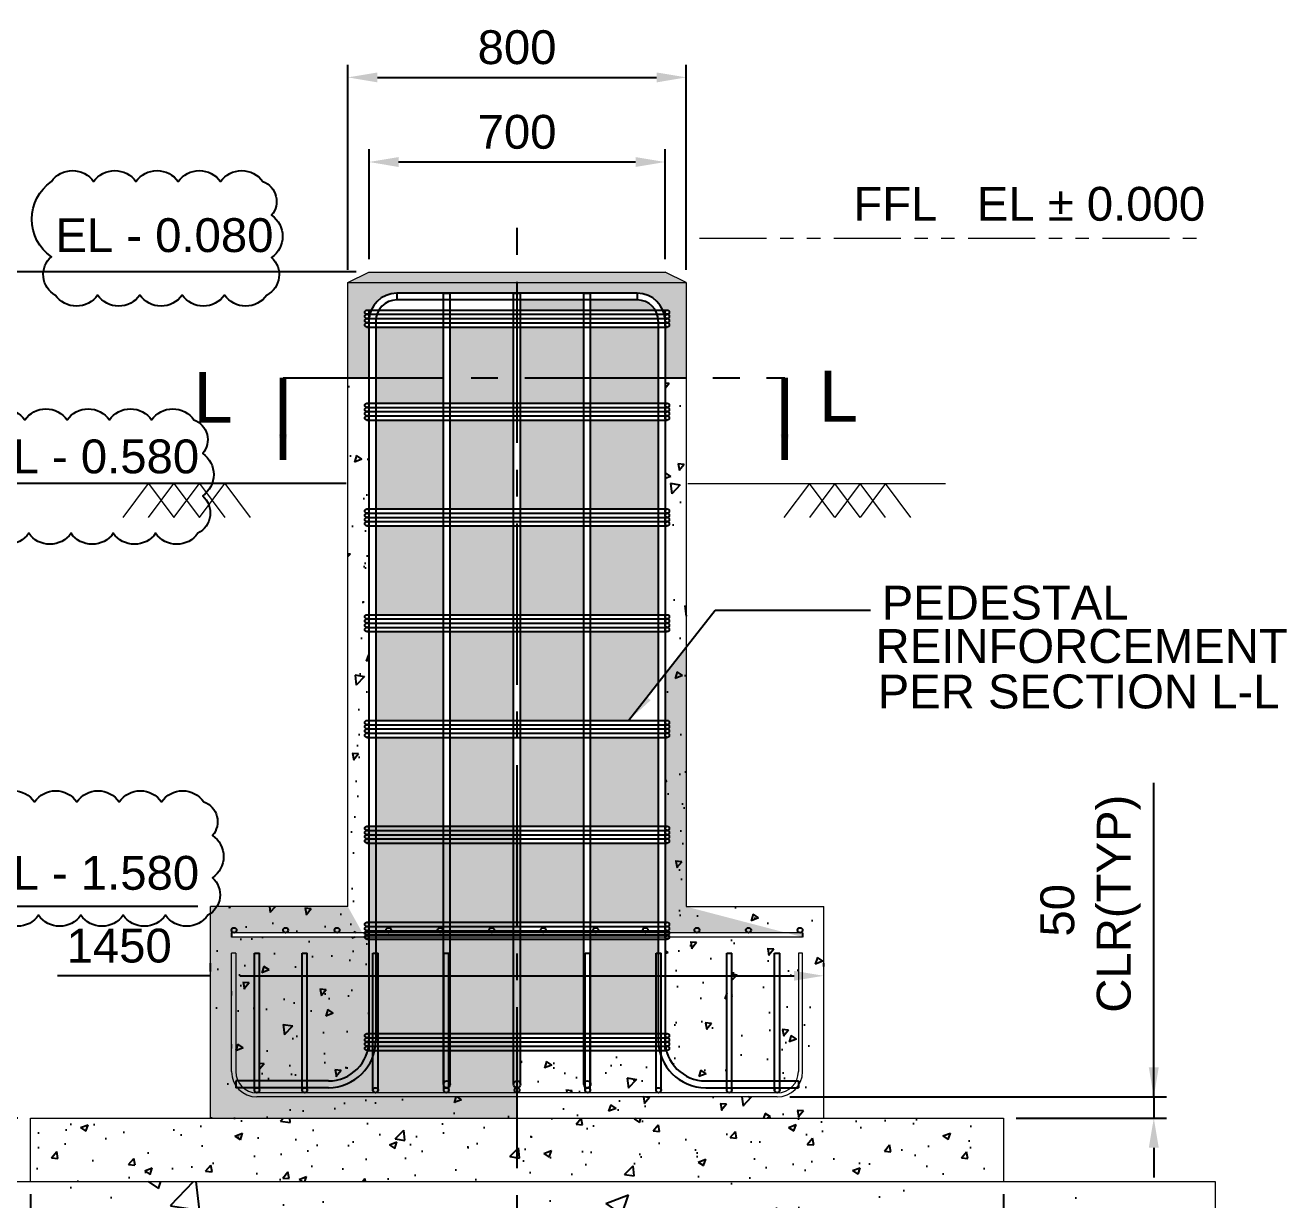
# Model space of a CAD drawing. Header units: millimetres. Extents: x -1055 to 11244, y -20673 to 2560.
# Drawn here: x 5838.6 to 5987.7, y 1357.5 to 1496.3 of the extents above; entities that cross this region are included whole.
import ezdxf
from ezdxf.enums import TextEntityAlignment as Align

# ---------------------------------------------------------------- set-up
doc = ezdxf.new("R2010")
doc.units = ezdxf.units.MM
doc.linetypes.add('CENTER2', pattern=[28.575, 19.05, -3.175, 3.175, -3.175])
doc.linetypes.add('PHANTOM2', pattern=[31.75, 15.875, -3.175, 3.175, -3.175, 3.175, -3.175])
doc.styles.get("Standard").update_dxf_attribs({"font": 'arial.ttf'})
doc.dimstyles.new('ISO-25', dxfattribs={"dimtxt": 4, "dimasz": 3.5, "dimexe": 1.5, "dimexo": 1.5, "dimgap": 1.5, "dimtad": 1, "dimtxsty": 'Standard', "dimcen": 0, "dimadec": 0, "dimazin": 0, "dimtfac": 1, "dimtmove": 0, "dimatfit": 3, "dimfxl": 1, "dimarcsym": 0})
pattern_1 = [(230, (16394.6716, -9688.688), (-9.1092334, 0.7969543), [0.9525, -10.4775]), (175, (16394.672, -9688.688), (1.762171, -9.552842), [0.762, -8.382029]), (280.451445, (16393.9125, -9688.622), (-7.3470624, -8.7558876), [0.8095004, -8.904512]), (226.1842, (16394.672, -9691.228), (-13.553952, 2.102116), [1.42875, -15.716253]), (276.63556, (16393.542, -9691.053), (-11.870207, -12.371306), [1.214251, -13.35678]), (171.18415, (16394.672, -9691.228), (-11.870207, -12.371306), [1.142998, -12.572987]), (201, (16393.4016, -9690.593), (-7.5807196, 5.11326), [0.9525, -10.4775]), (146, (16393.402, -9690.593), (-3.0901014, -9.2093983), [0.762, -8.382]), (251.451445, (16392.77, -9690.167), (-10.670821, -4.0961384), [0.8095004, -8.904497]), (217.5, (16394.6716, -9688.6882), (-0.15443016, -4.22775194), [0, -8.2804, 0, -8.509, 0, -8.41375]), (187.5, (16394.6716, -9688.688), (-3.3409831, -5.0090287), [0, -4.8514, 0, -8.0899, 0, -3.20675]), (147.5, (16397.5037, -9688.6882), (-6.77952976, 0.2864372), [0, -3.175, 0, -9.906, 0, -13.1445]), (137.5, (16398.7737, -9688.688), (-7.406459, -1.2713246), [0, -4.1275, 0, -6.5786, 0, -9.3345])]

# ---------------------------------------------------------------- blocks, each defined once
blk = doc.blocks.new('*D27848')
at = {"color": 0, "lineweight": -2}
for p, q in [((5860.51, 1384.46), (5860.51, 1385.45)), ((5933.01, 1385.03), (5933.01, 1385.45)), ((5860.51, 1383.95), (5842.45, 1383.95)), ((5864.01, 1383.95), (5929.51, 1383.95))]:
    blk.add_line(p, q, dxfattribs=at)
at = {"color": 0}
for points in [[(5864.01, 1384.53), (5864.01, 1383.37), (5860.51, 1383.95)], [(5929.51, 1383.37), (5929.51, 1384.53), (5933.01, 1383.95)]]:
    blk.add_solid(points, dxfattribs=at)
at = {"layer": 'Defpoints', "color": 0}
for p in [(5933.01, 1383.95), (5860.51, 1382.96), (5933.01, 1383.53)]:
    blk.add_point(p, dxfattribs=at)
at = {"color": 0, "insert": (5849.73, 1387.49), "char_height": 4, "attachment_point": 5}
blk.add_mtext('1450', dxfattribs=at)
blk = doc.blocks.new('*D27849')
at = {"color": 0, "lineweight": -2}
for p, q in [((5972.02, 1369.63), (5972.02, 1406.74)), ((5972.02, 1373.13), (5972.02, 1376.63)), ((5929.01, 1369.63), (5973.52, 1369.63)), ((5972.02, 1369.63), (5972.02, 1367.13)), ((5955.76, 1367.13), (5973.52, 1367.13)), ((5972.02, 1363.63), (5972.02, 1360.13))]:
    blk.add_line(p, q, dxfattribs=at)
at = {"color": 0}
for points in [[(5971.43, 1373.13), (5972.6, 1373.13), (5972.02, 1369.63)], [(5972.6, 1363.63), (5971.43, 1363.63), (5972.02, 1367.13)]]:
    blk.add_solid(points, dxfattribs=at)
at = {"layer": 'Defpoints', "color": 0}
for p in [(5927.51, 1369.63), (5954.26, 1367.13), (5972.02, 1367.13)]:
    blk.add_point(p, dxfattribs=at)
at = {"color": 0, "insert": (5964.55, 1391.69), "char_height": 4, "attachment_point": 5, "rotation": 90}
blk.add_mtext('50\\P CLR(TYP)', dxfattribs=at)
blk = doc.blocks.new('*D27851')
at = {"color": 0, "lineweight": -2}
for p, q in [((5839.26, 1358.13), (5839.26, 1318.63)), ((5954.26, 1358.13), (5954.26, 1318.63)), ((5842.76, 1320.13), (5950.76, 1320.13))]:
    blk.add_line(p, q, dxfattribs=at)
at = {"color": 0}
for points in [[(5842.76, 1320.71), (5842.76, 1319.54), (5839.26, 1320.13)], [(5950.76, 1319.54), (5950.76, 1320.71), (5954.26, 1320.13)]]:
    blk.add_solid(points, dxfattribs=at)
at = {"layer": 'Defpoints', "color": 0}
for p in [(5839.26, 1359.63), (5954.26, 1359.63), (5954.26, 1320.13)]:
    blk.add_point(p, dxfattribs=at)
at = {"color": 0, "insert": (5896.76, 1323.67), "char_height": 4, "attachment_point": 5}
blk.add_mtext('2300', dxfattribs=at)
blk = doc.blocks.new('*D27853')
at = {"color": 0, "lineweight": -2}
for p, q in [((5791.26, 1370.63), (5791.26, 1385.57)), ((5837.76, 1367.13), (5789.76, 1367.13)), ((5791.26, 1359.63), (5791.26, 1367.13)), ((5812.76, 1359.63), (5789.76, 1359.63)), ((5791.26, 1356.13), (5791.26, 1352.63))]:
    blk.add_line(p, q, dxfattribs=at)
at = {"color": 0}
for points in [[(5790.67, 1370.63), (5791.84, 1370.63), (5791.26, 1367.13)], [(5791.84, 1356.13), (5790.67, 1356.13), (5791.26, 1359.63)]]:
    blk.add_solid(points, dxfattribs=at)
at = {"layer": 'Defpoints', "color": 0}
for p in [(5791.26, 1367.13), (5839.26, 1367.13), (5814.26, 1359.63)]:
    blk.add_point(p, dxfattribs=at)
at = {"color": 0, "insert": (5787.71, 1379.85), "char_height": 4, "attachment_point": 5, "rotation": 90}
blk.add_mtext('150', dxfattribs=at)
blk = doc.blocks.new('*D27854')
at = {"color": 0, "lineweight": -2}
for p, q in [((5855.9, 1392.13), (5799.76, 1392.13)), ((5801.26, 1370.63), (5801.26, 1388.63)), ((5837.76, 1367.13), (5799.76, 1367.13))]:
    blk.add_line(p, q, dxfattribs=at)
at = {"color": 0}
for points in [[(5801.84, 1388.63), (5800.67, 1388.63), (5801.26, 1392.13)], [(5800.67, 1370.63), (5801.84, 1370.63), (5801.26, 1367.13)]]:
    blk.add_solid(points, dxfattribs=at)
at = {"layer": 'Defpoints', "color": 0}
for p in [(5801.26, 1392.13), (5857.4, 1392.13), (5839.26, 1367.13)]:
    blk.add_point(p, dxfattribs=at)
at = {"color": 0, "insert": (5797.71, 1379.63), "char_height": 4, "attachment_point": 5, "rotation": 90}
blk.add_mtext('500', dxfattribs=at)
blk = doc.blocks.new('*D27855')
at = {"color": 0, "lineweight": -2}
for p, q in [((5821.23, 1442.13), (5810.05, 1442.13)), ((5811.55, 1395.63), (5811.55, 1438.63)), ((5849.66, 1392.13), (5810.05, 1392.13))]:
    blk.add_line(p, q, dxfattribs=at)
at = {"color": 0}
for points in [[(5812.13, 1438.63), (5810.97, 1438.63), (5811.55, 1442.13)], [(5810.97, 1395.63), (5812.13, 1395.63), (5811.55, 1392.13)]]:
    blk.add_solid(points, dxfattribs=at)
at = {"layer": 'Defpoints', "color": 0}
for p in [(5811.55, 1442.13), (5822.73, 1442.13), (5851.16, 1392.13)]:
    blk.add_point(p, dxfattribs=at)
at = {"color": 0, "insert": (5808.01, 1417.13), "char_height": 4, "attachment_point": 5, "rotation": 90}
blk.add_mtext('1000', dxfattribs=at)
blk = doc.blocks.new('*D27856')
at = {"color": 0, "lineweight": -2}
for p, q in [((5873.2, 1467.13), (5810.05, 1467.13)), ((5811.55, 1445.63), (5811.55, 1463.63)), ((5821.23, 1442.13), (5810.05, 1442.13))]:
    blk.add_line(p, q, dxfattribs=at)
at = {"color": 0}
for points in [[(5812.13, 1463.63), (5810.97, 1463.63), (5811.55, 1467.13)], [(5810.97, 1445.63), (5812.13, 1445.63), (5811.55, 1442.13)]]:
    blk.add_solid(points, dxfattribs=at)
at = {"layer": 'Defpoints', "color": 0}
for p in [(5811.55, 1467.13), (5874.7, 1467.13), (5822.73, 1442.13)]:
    blk.add_point(p, dxfattribs=at)
at = {"color": 0, "insert": (5808.01, 1454.63), "char_height": 4, "attachment_point": 5, "rotation": 90}
blk.add_mtext('500', dxfattribs=at)
blk = doc.blocks.new('*D27860')
at = {"color": 0, "lineweight": -2}
for p, q in [((5876.76, 1467.38), (5876.76, 1491.63)), ((5916.76, 1467.4), (5916.76, 1491.63)), ((5880.26, 1490.13), (5913.26, 1490.13))]:
    blk.add_line(p, q, dxfattribs=at)
at = {"color": 0}
for points in [[(5880.26, 1490.71), (5880.26, 1489.54), (5876.76, 1490.13)], [(5913.26, 1489.54), (5913.26, 1490.71), (5916.76, 1490.13)]]:
    blk.add_solid(points, dxfattribs=at)
at = {"layer": 'Defpoints', "color": 0}
for p in [(5916.76, 1490.13), (5876.76, 1465.88), (5916.76, 1465.9)]:
    blk.add_point(p, dxfattribs=at)
at = {"color": 0, "insert": (5896.76, 1493.67), "char_height": 4, "attachment_point": 5}
blk.add_mtext('800', dxfattribs=at)
blk = doc.blocks.new('*D27871')
at = {"color": 0, "lineweight": -2}
for p, q in [((5877.76, 1467.13), (5799.76, 1467.13)), ((5801.26, 1463.63), (5801.26, 1395.63)), ((5859.01, 1392.13), (5799.76, 1392.13))]:
    blk.add_line(p, q, dxfattribs=at)
at = {"color": 0}
for points in [[(5801.84, 1463.63), (5800.67, 1463.63), (5801.26, 1467.13)], [(5800.67, 1395.63), (5801.84, 1395.63), (5801.26, 1392.13)]]:
    blk.add_solid(points, dxfattribs=at)
at = {"layer": 'Defpoints', "color": 0}
for p in [(5879.26, 1467.13), (5801.26, 1392.13), (5860.51, 1392.13)]:
    blk.add_point(p, dxfattribs=at)
at = {"color": 0, "insert": (5797.71, 1429.63), "char_height": 4, "attachment_point": 5, "rotation": 90}
blk.add_mtext('1500', dxfattribs=at)
blk = doc.blocks.new('*D27872')
at = {"color": 0, "lineweight": -2}
for p, q in [((5879.26, 1468.63), (5879.26, 1481.63)), ((5914.26, 1468.63), (5914.26, 1481.63)), ((5882.76, 1480.13), (5910.76, 1480.13))]:
    blk.add_line(p, q, dxfattribs=at)
at = {"color": 0}
for points in [[(5882.76, 1480.71), (5882.76, 1479.54), (5879.26, 1480.13)], [(5910.76, 1479.54), (5910.76, 1480.71), (5914.26, 1480.13)]]:
    blk.add_solid(points, dxfattribs=at)
at = {"layer": 'Defpoints', "color": 0}
for p in [(5914.26, 1480.13), (5879.26, 1467.13), (5914.26, 1467.13)]:
    blk.add_point(p, dxfattribs=at)
at = {"color": 0, "insert": (5896.76, 1483.67), "char_height": 4, "attachment_point": 5}
blk.add_mtext('700', dxfattribs=at)

msp = doc.modelspace()

# ---------------------------------------------------------------- hatches: boundary and pattern name
at = {"transparency": 33554687}
h = msp.add_hatch(dxfattribs=at)
h.set_pattern_fill('AR-CONC', color=256, scale=0.05, angle=180)
h.set_pattern_definition(pattern_1)
h.paths.add_polyline_path([(5878.756783, 1388.5261), (5863.006783, 1388.5261), (5863.006783, 1389.0261), (5878.756783, 1389.0261, -0.4142135624), (5879.006783, 1389.2761, -1), (5879.006783, 1389.7761, -1), (5879.006783, 1390.2761), (5879.256783, 1390.2761), (5879.256783, 1399.6261), (5879.006783, 1399.6261, -1), (5879.006783, 1400.1261, -1), (5879.006783, 1400.6261, -1), (5879.006783, 1401.1261, -1), (5879.006783, 1401.6261), (5897.156783, 1401.6261), (5897.156783, 1371.1261, -0.4142135624), (5896.756783, 1370.7261, -0.4142135624), (5897.056783, 1370.4261, -0.4142135624), (5896.756783, 1370.1261), (5896.756783, 1367.1261), (5860.506783, 1367.1261), (5860.506783, 1392.1261), (5876.756783, 1392.1261)])
h.paths.add_polyline_path([(5904.656783, 1390.2761), (5904.656783, 1399.6261), (5897.156783, 1399.6261), (5897.156783, 1390.2761)])
h.paths.add_polyline_path([(5913.456783, 1390.2761), (5913.456783, 1399.6261), (5905.456783, 1399.6261), (5905.456783, 1390.2761)])
h.paths.add_polyline_path([(5930.506783, 1388.5261), (5914.756783, 1388.5261, -0.4142135624), (5914.506783, 1388.2761), (5914.256783, 1388.2761), (5914.256783, 1377.1261), (5914.506783, 1377.1261, -0.4142135624), (5914.756783, 1376.8761, -0.4142135624), (5914.506783, 1376.6261, -0.4142135624), (5914.756783, 1376.3761, -0.4142135624), (5914.506783, 1376.1261, -0.4142135624), (5914.756783, 1375.8761, -0.4142135624), (5914.506783, 1375.6261, -0.4142135624), (5914.756783, 1375.3761, -0.4142135624), (5914.506783, 1375.1261), (5914.415487, 1375.102021, 0.3405516878), (5919.056783, 1371.5261), (5921.544283, 1371.5261), (5921.544283, 1386.6261), (5922.144283, 1386.6261), (5922.144283, 1371.5261), (5927.206783, 1371.5261), (5927.206783, 1386.6261), (5927.806783, 1386.6261), (5927.806783, 1371.5261), (5929.751778, 1371.5261, 0.114394783), (5930.006783, 1372.6261), (5930.006783, 1386.6261), (5930.506783, 1386.6261), (5930.506783, 1372.6261, -0.1474768248), (5930.006783, 1370.967787), (5930.006783, 1370.7261), (5929.828421, 1370.7261, -0.2249174204), (5927.506783, 1369.6261), (5896.756783, 1369.6261), (5896.756783, 1367.1261), (5933.006783, 1367.1261), (5933.006783, 1392.1261), (5916.756783, 1392.1261)])
h.paths.add_polyline_path([(5913.181783, 1377.1261), (5913.181783, 1386.6261), (5913.456783, 1386.6261), (5913.456783, 1388.2761), (5905.456783, 1388.2761), (5905.456783, 1377.1261)])
h.paths.add_polyline_path([(5897.156783, 1388.2761), (5897.156783, 1377.1261), (5904.656783, 1377.1261), (5904.656783, 1388.2761)])
h.paths.add_polyline_path([(5913.456783, 1401.6261), (5913.456783, 1412.1261), (5905.456783, 1412.1261), (5905.456783, 1401.6261)])
h.paths.add_polyline_path([(5904.656783, 1401.6261), (5904.656783, 1412.1261), (5897.156783, 1412.1261), (5897.156783, 1401.6261)])
h.paths.add_polyline_path([(5888.856783, 1412.1261), (5888.856783, 1401.6261), (5896.356783, 1401.6261), (5896.356783, 1412.1261)])
h.paths.add_polyline_path([(5888.056783, 1401.6261), (5888.056783, 1412.1261), (5880.056783, 1412.1261), (5880.056783, 1401.6261)])
h.paths.add_polyline_path([(5888.056783, 1414.1261), (5888.056783, 1424.6261), (5880.056783, 1424.6261), (5880.056783, 1414.1261)])
h.paths.add_polyline_path([(5888.056783, 1426.6261), (5888.056783, 1437.1261), (5880.056783, 1437.1261), (5880.056783, 1426.6261)])
h.paths.add_polyline_path([(5888.056783, 1439.1261), (5888.056783, 1449.6261), (5880.056783, 1449.6261), (5880.056783, 1439.1261)])
h.paths.add_polyline_path([(5880.056783, 1454.6261), (5888.056783, 1454.6261), (5888.056783, 1460.6261), (5880.056783, 1460.6261)])
h.paths.add_polyline_path([(5888.056783, 1454.6261), (5880.056783, 1454.6261), (5880.056783, 1451.6261), (5888.056783, 1451.6261)])
h.paths.add_polyline_path([(5876.756783, 1465.8761), (5876.756783, 1454.6261), (5879.256783, 1454.6261), (5879.256783, 1460.6261), (5879.006783, 1460.6261, -1), (5879.006783, 1461.1261, -1), (5879.006783, 1461.6261, -1), (5879.006783, 1462.1261, -1), (5879.006783, 1462.6261), (5879.523633, 1462.6261, -0.3000151236), (5882.556783, 1464.6261), (5896.756783, 1464.6261), (5896.756783, 1465.8761)])
h.paths.add_polyline_path([(5896.756783, 1465.8761), (5896.756783, 1467.1261), (5879.256783, 1467.1261), (5876.756783, 1465.8761)])
h.paths.add_polyline_path([(5888.856783, 1454.6261), (5896.356783, 1454.6261), (5896.356783, 1460.6261), (5888.856783, 1460.6261)])
h.paths.add_polyline_path([(5896.356783, 1454.6261), (5888.856783, 1454.6261), (5888.856783, 1451.6261), (5896.356783, 1451.6261)])
h.paths.add_polyline_path([(5888.856783, 1449.6261), (5888.856783, 1439.1261), (5896.356783, 1439.1261), (5896.356783, 1449.6261)])
h.paths.add_polyline_path([(5888.856783, 1437.1261), (5888.856783, 1426.6261), (5896.356783, 1426.6261), (5896.356783, 1437.1261)])
h.paths.add_polyline_path([(5888.856783, 1424.6261), (5888.856783, 1414.1261), (5896.356783, 1414.1261), (5896.356783, 1424.6261)])
h.paths.add_polyline_path([(5904.656783, 1414.1261), (5904.656783, 1424.6261), (5897.156783, 1424.6261), (5897.156783, 1414.1261)])
h.paths.add_polyline_path([(5904.656783, 1426.6261), (5904.656783, 1437.1261), (5897.156783, 1437.1261), (5897.156783, 1426.6261)])
h.paths.add_polyline_path([(5904.656783, 1439.1261), (5904.656783, 1449.6261), (5897.156783, 1449.6261), (5897.156783, 1439.1261)])
h.paths.add_polyline_path([(5904.656783, 1454.6261), (5904.656783, 1460.6261), (5897.156783, 1460.6261), (5897.156783, 1454.6261)])
h.paths.add_polyline_path([(5904.656783, 1451.6261), (5904.656783, 1454.6261), (5897.156783, 1454.6261), (5897.156783, 1451.6261)])
h.paths.add_polyline_path([(5904.656783, 1463.8261), (5897.156783, 1463.8261), (5897.156783, 1462.6261), (5904.656783, 1462.6261)])
h.paths.add_polyline_path([(5916.756783, 1454.6261), (5916.756783, 1465.8761), (5896.756783, 1465.8761), (5896.756783, 1464.6261), (5910.956783, 1464.6261, -0.3000151236), (5913.989934, 1462.6261), (5914.506783, 1462.6261, -0.4142135624), (5914.756783, 1462.3761, -0.4142135624), (5914.506783, 1462.1261, -0.4142135624), (5914.756783, 1461.8761, -0.4142135624), (5914.506783, 1461.6261, -0.4142135624), (5914.756783, 1461.3761, -0.4142135624), (5914.506783, 1461.1261, -0.4142135624), (5914.756783, 1460.8761, -0.4142135624), (5914.506783, 1460.6261), (5914.256783, 1460.6261), (5914.256783, 1454.6261)])
h.paths.add_polyline_path([(5916.756783, 1465.9011), (5914.256783, 1467.1261), (5896.756783, 1467.1261), (5896.756783, 1465.8761), (5916.756783, 1465.8761)])
h.paths.add_polyline_path([(5913.092199, 1462.6261, 0.2617284103), (5910.956783, 1463.8261), (5905.456783, 1463.8261), (5905.456783, 1462.6261)])
h.paths.add_polyline_path([(5913.456783, 1454.6261), (5913.456783, 1460.6261), (5905.456783, 1460.6261), (5905.456783, 1454.6261)])
h.paths.add_polyline_path([(5913.456783, 1451.6261), (5913.456783, 1454.6261), (5905.456783, 1454.6261), (5905.456783, 1451.6261)])
h.paths.add_polyline_path([(5913.456783, 1439.1261), (5913.456783, 1449.6261), (5905.456783, 1449.6261), (5905.456783, 1439.1261)])
h.paths.add_polyline_path([(5913.456783, 1426.6261), (5913.456783, 1437.1261), (5905.456783, 1437.1261), (5905.456783, 1426.6261)])
h.paths.add_polyline_path([(5913.456783, 1418.603398), (5913.456783, 1424.6261), (5905.456783, 1424.6261), (5905.456783, 1414.1261), (5909.935241, 1414.1261)])
h.paths.add_polyline_path([(5916.756783, 1392.1261), (5916.756783, 1422.799027), (5914.256783, 1419.62052), (5914.256783, 1414.1261), (5914.506783, 1414.1261, -0.4142135624), (5914.756783, 1413.8761, -0.4142135624), (5914.506783, 1413.6261, -0.4142135624), (5914.756783, 1413.3761, -0.4142135624), (5914.506783, 1413.1261, -0.4142135624), (5914.756783, 1412.8761, -0.4142135624), (5914.506783, 1412.6261, -0.4142135624), (5914.756783, 1412.3761, -0.4142135624), (5914.506783, 1412.1261), (5914.256783, 1412.1261), (5914.256783, 1401.6261), (5914.506783, 1401.6261, -0.4142135624), (5914.756783, 1401.3761, -0.4142135624), (5914.506783, 1401.1261, -0.4142135624), (5914.756783, 1400.8761, -0.4142135624), (5914.506783, 1400.6261, -0.4142135624), (5914.756783, 1400.3761, -0.4142135624), (5914.506783, 1400.1261, -0.4142135624), (5914.756783, 1399.8761, -0.4142135624), (5914.506783, 1399.6261), (5914.256783, 1399.6261), (5914.256783, 1390.2761), (5914.506783, 1390.2761, -0.4142135624), (5914.756783, 1390.0261, -0.4142135624), (5914.506783, 1389.7761, -0.4142135624), (5914.756783, 1389.5261, -0.4142135624), (5914.506783, 1389.2761, -0.4142135624), (5914.756783, 1389.0261), (5930.506783, 1389.0261), (5930.506783, 1388.5261), (5914.756783, 1388.5261, -0.4142135624), (5914.506783, 1388.2761), (5914.256783, 1388.2761), (5914.256783, 1377.1261), (5914.506783, 1377.1261, -0.4142135624), (5914.756783, 1376.8761, -0.4142135624), (5914.506783, 1376.6261, -0.4142135624), (5914.756783, 1376.3761, -0.4142135624), (5914.506783, 1376.1261, -0.4142135624), (5914.756783, 1375.8761, -0.4142135624), (5914.506783, 1375.6261, -0.4142135624), (5914.756783, 1375.3761, -0.4142135624), (5914.506783, 1375.1261), (5914.409203, 1375.1261, 0.3419987131), (5919.056783, 1371.5261), (5921.544283, 1371.5261), (5921.544283, 1386.6261), (5922.144283, 1386.6261), (5922.144283, 1371.5261), (5927.206783, 1371.5261), (5927.206783, 1386.6261), (5927.806783, 1386.6261), (5927.806783, 1371.5261), (5929.751778, 1371.5261, 0.114394783), (5930.006783, 1372.6261), (5930.006783, 1386.6261), (5930.506783, 1386.6261), (5930.506783, 1372.6261, -0.1474768248), (5930.006783, 1370.967787), (5930.006783, 1370.7261), (5929.828421, 1370.7261, -0.2249174204), (5927.506783, 1369.6261), (5896.756783, 1369.6261), (5896.756783, 1367.1261), (5933.006783, 1367.1261), (5933.006783, 1392.1261)])
h.paths.add_polyline_path([(5832.509868, 1392.716804), (5832.509868, 1399.468054), (5860.251569, 1399.468054), (5860.251569, 1392.716804)], flags=9)
h.paths.add_polyline_path([(5842.951531, 1391.535794), (5856.506783, 1391.535794), (5856.506783, 1383.45121), (5842.951531, 1383.45121)], flags=9)
h.paths.add_polyline_path([(5793.672199, 1422.848473), (5793.672199, 1436.403726), (5801.756783, 1436.403726), (5801.756783, 1422.848473)], flags=9)
h.paths.add_polyline_path([(5842.951531, 1391.535794), (5856.506783, 1391.535794), (5856.506783, 1383.45121), (5842.951531, 1383.45121)], flags=9)
h.paths.add_polyline_path([(5956.589953, 1377.1261), (5956.589953, 1406.24479), (5972.517192, 1406.24479), (5972.517192, 1377.1261)], flags=9)
h.paths.add_polyline_path([(5842.951531, 1391.535794), (5856.506783, 1391.535794), (5856.506783, 1383.45121), (5842.951531, 1383.45121)], flags=9)
h.paths.add_polyline_path([(5842.951531, 1391.535794), (5856.506783, 1391.535794), (5856.506783, 1383.45121), (5842.951531, 1383.45121)], flags=9)
h.paths.add_polyline_path([(5842.951531, 1391.535794), (5856.506783, 1391.535794), (5856.506783, 1383.45121), (5842.951531, 1383.45121)], flags=9)
h.paths.add_polyline_path([(5857.119759, 1447.323327), (5857.119759, 1457.323327), (5864.868736, 1457.323327), (5864.868736, 1447.323327)], flags=9)
h.paths.add_polyline_path([(5832.509868, 1441.935235), (5832.509868, 1448.686486), (5860.251569, 1448.686486), (5860.251569, 1441.935235)], flags=9)
h.paths.add_polyline_path([(5832.509868, 1392.716804), (5832.509868, 1399.468054), (5860.251569, 1399.468054), (5860.251569, 1392.716804)], flags=9)
h.paths.add_polyline_path([(5842.951531, 1391.535794), (5856.506783, 1391.535794), (5856.506783, 1383.45121), (5842.951531, 1383.45121)], flags=9)
h.paths.add_polyline_path([(5793.672199, 1422.848473), (5793.672199, 1436.403726), (5801.756783, 1436.403726), (5801.756783, 1422.848473)], flags=9)
h.paths.add_polyline_path([(5891.361149, 1487.710684), (5902.152418, 1487.710684), (5902.152418, 1479.6261), (5891.361149, 1479.6261)], flags=9)
h.paths.add_polyline_path([(5793.672199, 1422.848473), (5793.672199, 1436.403726), (5801.756783, 1436.403726), (5801.756783, 1422.848473)], flags=9)
h.paths.add_polyline_path([(5891.361149, 1487.710684), (5902.152418, 1487.710684), (5902.152418, 1479.6261), (5891.361149, 1479.6261)], flags=9)
h.paths.add_polyline_path([(5956.589953, 1377.1261), (5956.589953, 1406.24479), (5972.517192, 1406.24479), (5972.517192, 1377.1261)], flags=9)
h.paths.add_polyline_path([(5842.951531, 1391.535794), (5856.506783, 1391.535794), (5856.506783, 1383.45121), (5842.951531, 1383.45121)], flags=9)
h = msp.add_hatch(dxfattribs=at)
h.set_pattern_fill('AR-CONC', color=256, scale=0.05, angle=180)
h.set_pattern_definition(pattern_1)
h.paths.add_polyline_path([(5876.756783, 1454.6261), (5876.756783, 1392.1261), (5860.506783, 1392.1261), (5860.506783, 1367.1261), (5896.756783, 1367.1261), (5896.756783, 1369.6261), (5866.006783, 1369.6261, -0.2249174204), (5863.685146, 1370.7261), (5863.506783, 1370.7261), (5863.506783, 1370.967787, -0.1474768248), (5863.006783, 1372.6261), (5863.006783, 1386.6261), (5863.506783, 1386.6261), (5863.506783, 1372.6261, 0.114394783), (5863.761789, 1371.5261), (5865.706783, 1371.5261), (5865.706783, 1386.6261), (5866.306783, 1386.6261), (5866.306783, 1371.5261), (5871.369283, 1371.5261), (5871.369283, 1386.6261), (5871.969283, 1386.6261), (5871.969283, 1371.5261), (5874.456783, 1371.5261, 0.3419987131), (5879.104363, 1375.1261), (5879.006783, 1375.1261, -1), (5879.006783, 1375.6261, -1), (5879.006783, 1376.1261, -1), (5879.006783, 1376.6261, -1), (5879.006783, 1377.1261), (5879.256783, 1377.1261), (5879.256783, 1388.2761), (5879.006783, 1388.2761, -0.4142135624), (5878.756783, 1388.5261), (5863.006783, 1388.5261), (5863.006783, 1389.0261), (5878.756783, 1389.0261, -0.4142135624), (5879.006783, 1389.2761, -1), (5879.006783, 1389.7761, -1), (5879.006783, 1390.2761), (5879.256783, 1390.2761), (5879.256783, 1399.6261), (5879.006783, 1399.6261, -1), (5879.006783, 1400.1261, -1), (5879.006783, 1400.6261, -1), (5879.006783, 1401.1261, -1), (5879.006783, 1401.6261), (5879.256783, 1401.6261), (5879.256783, 1412.1261), (5879.006783, 1412.1261, -1), (5879.006783, 1412.6261, -1), (5879.006783, 1413.1261, -1), (5879.006783, 1413.6261, -1), (5879.006783, 1414.1261), (5879.256783, 1414.1261), (5879.256783, 1424.6261), (5879.006783, 1424.6261, -1), (5879.006783, 1425.1261, -1), (5879.006783, 1425.6261, -1), (5879.006783, 1426.1261, -1), (5879.006783, 1426.6261), (5879.256783, 1426.6261), (5879.256783, 1437.1261), (5879.006783, 1437.1261, -1), (5879.006783, 1437.6261, -1), (5879.006783, 1438.1261, -1), (5879.006783, 1438.6261, -1), (5879.006783, 1439.1261), (5879.256783, 1439.1261), (5879.256783, 1449.6261), (5879.006783, 1449.6261, -1), (5879.006783, 1450.1261, -1), (5879.006783, 1450.6261, -1), (5879.006783, 1451.1261, -1), (5879.006783, 1451.6261), (5879.256783, 1451.6261), (5879.256783, 1454.6261)])
h.paths.add_polyline_path([(5857.119759, 1447.323327), (5857.119759, 1457.323327), (5864.868736, 1457.323327), (5864.868736, 1447.323327)], flags=9)
h.paths.add_polyline_path([(5842.951531, 1391.535794), (5856.506783, 1391.535794), (5856.506783, 1383.45121), (5842.951531, 1383.45121)], flags=9)
h = msp.add_hatch(dxfattribs=at)
h.set_pattern_fill('AR-CONC', color=256, scale=0.05, angle=180)
h.set_pattern_definition(pattern_1)
h.paths.add_polyline_path([(5916.756783, 1422.799027), (5916.756783, 1454.6261), (5914.256783, 1454.6261), (5914.256783, 1451.6261), (5914.506783, 1451.6261, -0.4142135624), (5914.756783, 1451.3761, -0.4142135624), (5914.506783, 1451.1261, -0.4142135624), (5914.756783, 1450.8761, -0.4142135624), (5914.506783, 1450.6261, -0.4142135624), (5914.756783, 1450.3761, -0.4142135624), (5914.506783, 1450.1261, -0.4142135624), (5914.756783, 1449.8761, -0.4142135624), (5914.506783, 1449.6261), (5914.256783, 1449.6261), (5914.256783, 1439.1261), (5914.506783, 1439.1261, -0.4142135624), (5914.756783, 1438.8761, -0.4142135624), (5914.506783, 1438.6261, -0.4142135624), (5914.756783, 1438.3761, -0.4142135624), (5914.506783, 1438.1261, -0.4142135624), (5914.756783, 1437.8761, -0.4142135624), (5914.506783, 1437.6261, -0.4142135624), (5914.756783, 1437.3761, -0.4142135624), (5914.506783, 1437.1261), (5914.256783, 1437.1261), (5914.256783, 1426.6261), (5914.506783, 1426.6261, -0.4142135624), (5914.756783, 1426.3761, -0.4142135624), (5914.506783, 1426.1261, -0.4142135624), (5914.756783, 1425.8761, -0.4142135624), (5914.506783, 1425.6261, -0.4142135624), (5914.756783, 1425.3761, -0.4142135624), (5914.506783, 1425.1261, -0.4142135624), (5914.756783, 1424.8761, -0.4142135624), (5914.506783, 1424.6261), (5914.256783, 1424.6261), (5914.256783, 1419.62052)])
h = msp.add_hatch(dxfattribs=at)
h.set_pattern_fill('AR-CONC', color=256, scale=0.05, angle=180)
h.set_pattern_definition(pattern_1)
h.paths.add_polyline_path([(5905.119283, 1370.1261), (5913.481783, 1370.1261, -0.4142135624), (5913.181783, 1370.4261), (5913.181783, 1375.1261), (5905.456783, 1375.1261), (5905.456783, 1371.1261, -0.1095524007), (5905.419283, 1370.957003), (5905.419283, 1370.4261, -0.4142135624)])
h.paths.add_polyline_path([(5896.756783, 1370.1261), (5905.119283, 1370.1261, -0.4142135624), (5904.819283, 1370.4261), (5904.819283, 1370.80424, -0.2381249096), (5904.656783, 1371.1261), (5904.656783, 1375.1261), (5897.156783, 1375.1261), (5897.156783, 1371.1261, -0.4142135624), (5896.756783, 1370.7261, -0.4142135624), (5897.056783, 1370.4261, -0.4142135624)])
h.paths.add_polyline_path([(5930.506783, 1388.5261), (5914.756783, 1388.5261, -0.4142135624), (5914.506783, 1388.2761), (5914.256783, 1388.2761), (5914.256783, 1377.1261), (5914.506783, 1377.1261, -0.4142135624), (5914.756783, 1376.8761, -0.4142135624), (5914.506783, 1376.6261, -0.4142135624), (5914.756783, 1376.3761, -0.4142135624), (5914.506783, 1376.1261, -0.4142135624), (5914.756783, 1375.8761, -0.4142135624), (5914.506783, 1375.6261, -0.4142135624), (5914.756783, 1375.3761, -0.4142135624), (5914.506783, 1375.1261), (5914.409203, 1375.1261, 0.3419987131), (5919.056783, 1371.5261), (5921.544283, 1371.5261), (5921.544283, 1386.6261), (5922.144283, 1386.6261), (5922.144283, 1371.5261), (5927.206783, 1371.5261), (5927.206783, 1386.6261), (5927.806783, 1386.6261), (5927.806783, 1371.5261), (5929.751778, 1371.5261, 0.114394783), (5930.006783, 1372.6261), (5930.006783, 1386.6261), (5930.506783, 1386.6261), (5930.506783, 1372.6261, -0.1474768248), (5930.006783, 1370.967787), (5930.006783, 1370.7261), (5929.828421, 1370.7261, -0.2249174204), (5927.506783, 1369.6261), (5896.756783, 1369.6261), (5896.756783, 1367.1261), (5933.006783, 1367.1261), (5933.006783, 1392.1261), (5916.756783, 1392.1261), (5916.756783, 1422.799027), (5914.256783, 1419.62052), (5914.256783, 1414.1261), (5914.506783, 1414.1261, -0.4142135624), (5914.756783, 1413.8761, -0.4142135624), (5914.506783, 1413.6261, -0.4142135624), (5914.756783, 1413.3761, -0.4142135624), (5914.506783, 1413.1261, -0.4142135624), (5914.756783, 1412.8761, -0.4142135624), (5914.506783, 1412.6261, -0.4142135624), (5914.756783, 1412.3761, -0.4142135624), (5914.506783, 1412.1261), (5914.256783, 1412.1261), (5914.256783, 1401.6261), (5914.506783, 1401.6261, -0.4142135624), (5914.756783, 1401.3761, -0.4142135624), (5914.506783, 1401.1261, -0.4142135624), (5914.756783, 1400.8761, -0.4142135624), (5914.506783, 1400.6261, -0.4142135624), (5914.756783, 1400.3761, -0.4142135624), (5914.506783, 1400.1261, -0.4142135624), (5914.756783, 1399.8761, -0.4142135624), (5914.506783, 1399.6261), (5914.256783, 1399.6261), (5914.256783, 1390.2761), (5914.506783, 1390.2761, -0.4142135624), (5914.756783, 1390.0261, -0.4142135624), (5914.506783, 1389.7761, -0.4142135624), (5914.756783, 1389.5261, -0.4142135624), (5914.506783, 1389.2761, -0.4142135624), (5914.756783, 1389.0261), (5930.506783, 1389.0261)])
h.paths.add_polyline_path([(5956.589953, 1377.1261), (5956.589953, 1406.24479), (5972.517192, 1406.24479), (5972.517192, 1377.1261)], flags=9)
h.paths.add_polyline_path([(5842.951531, 1391.535794), (5856.506783, 1391.535794), (5856.506783, 1383.45121), (5842.951531, 1383.45121)], flags=9)
h = msp.add_hatch(dxfattribs=at)
h.set_pattern_fill('AR-CONC', color=256, scale=0.15)
h.set_pattern_definition([(50, (23645.753, -21491.894), (27.3277, -2.390863), [2.8575, -31.4325]), (355, (23645.753, -21491.894), (-5.286513, 28.658527), [2.286, -25.146088]), (100.45144, (23648.03, -21492.093), (22.041187, 26.267663), [2.4285, -26.713537]), (46.1842, (23645.753, -21484.274), (40.661856, -6.30635), [4.28625, -47.14876]), (96.63556, (23649.14, -21484.8), (35.61062, 37.11392), [3.642753, -40.07034]), (351.18415, (23645.753, -21484.274), (35.61062, 37.11392), [3.428995, -37.71896]), (21, (23649.563, -21486.179), (22.742159, -15.33978), [2.8575, -31.4325]), (326, (23649.563, -21486.18), (9.270304, 27.628195), [2.286, -25.146]), (71.45144, (23651.458, -21487.457), (32.012463, 12.288415), [2.4285, -26.71349]), (37.5, (23645.753, -21491.894), (0.4632905, 12.6832558), [0, -24.8412, 0, -25.527, 0, -25.24125]), (7.5, (23645.753, -21491.894), (10.0229494, 15.027086), [0, -14.5542, 0, -24.2697, 0, -9.62025]), (327.5, (23637.257, -21491.894), (20.3385893, -0.8593116), [0, -9.525, 0, -29.718, 0, -39.4335]), (317.5, (23633.447, -21491.894), (22.219377, 3.813974), [0, -12.3825, 0, -19.7358, 0, -28.0035])])
h.paths.add_polyline_path([(5896.756783, 1337.1261), (5896.756783, 1359.6261), (5846.756783, 1359.6261), (5814.256783, 1359.6261), (5814.256783, 1337.1261)])
h.paths.add_polyline_path([(5979.256783, 1337.1261), (5979.256783, 1359.6261), (5946.756783, 1359.6261), (5896.756783, 1359.6261), (5896.756783, 1337.1261)])
h.paths.add_polyline_path([(5783.672199, 1342.883603), (5783.672199, 1353.868596), (5791.756783, 1353.868596), (5791.756783, 1342.883603)], flags=9)
h.paths.add_polyline_path([(5783.672199, 1374.6261), (5783.672199, 1385.073576), (5791.756783, 1385.073576), (5791.756783, 1374.6261)], flags=9)
h.paths.add_polyline_path([(5889.756783, 1327.713412), (5903.756783, 1327.713412), (5903.756783, 1319.6261), (5889.756783, 1319.6261)], flags=9)
h.paths.add_polyline_path([(5889.792254, 1317.713412), (5903.721313, 1317.713412), (5903.721313, 1309.6261), (5889.792254, 1309.6261)], flags=9)
h.paths.add_polyline_path([(5889.756783, 1327.713412), (5903.756783, 1327.713412), (5903.756783, 1319.6261), (5889.756783, 1319.6261)], flags=9)
h.paths.add_polyline_path([(5889.792254, 1317.713412), (5903.721313, 1317.713412), (5903.721313, 1309.6261), (5889.792254, 1309.6261)], flags=9)
h = msp.add_hatch()
h.set_pattern_fill('AR-CONC', color=256, scale=0.05)
h.set_pattern_definition([(50, (6490.186, 713.586), (9.109233, -0.796954), [0.9525, -10.4775]), (355, (6490.186, 713.586), (-1.76217, 9.55284), [0.762, -8.38203]), (100.4514, (6490.945, 713.519), (7.34706, 8.75589), [0.8095, -8.90451]), (46.1842, (6490.186, 716.126), (13.55395, -2.10212), [1.42875, -15.71625]), (96.6356, (6491.316, 715.95), (11.8702, 12.3713), [1.21425, -13.35678]), (351.1842, (6490.186, 716.126), (11.8702, 12.3713), [1.143, -12.57299]), (21, (6491.456, 715.491), (7.58072, -5.11326), [0.9525, -10.4775]), (326, (6491.456, 715.491), (3.0901, 9.2094), [0.762, -8.382]), (71.4514, (6492.088, 715.065), (10.67082, 4.09614), [0.8095, -8.9045]), (37.5, (6490.1863, 713.5858), (0.15443, 4.227752), [0, -8.2804, 0, -8.509, 0, -8.41375]), (7.5, (6490.1863, 713.586), (3.340983, 5.009029), [0, -4.8514, 0, -8.0899, 0, -3.20675]), (327.5, (6487.3542, 713.5858), (6.77953, -0.286437), [0, -3.175, 0, -9.906, 0, -13.1445]), (317.5, (6486.084, 713.586), (7.40646, 1.271325), [0, -4.1275, 0, -6.5786, 0, -9.3345])])
h.paths.add_polyline_path([(5954.256783, 1359.6261), (5954.256783, 1367.1261), (5896.756783, 1367.1261), (5896.756783, 1359.6261), (5946.756783, 1359.6261)])
h.paths.add_polyline_path([(5896.756783, 1359.6261), (5896.756783, 1367.1261), (5839.256783, 1367.1261), (5839.256783, 1359.6261), (5846.756783, 1359.6261)])
h.paths.add_polyline_path([(5831.641921, 1366.693581), (5837.694283, 1366.693581), (5837.694283, 1362.710344), (5831.641921, 1362.710344)], flags=9)
h.paths.add_polyline_path([(5800.844419, 1361.275312), (5800.844419, 1365.476887), (5804.728049, 1365.476887), (5804.728049, 1361.275312)], flags=9)
h.paths.add_polyline_path([(5800.871081, 1377.325312), (5800.871081, 1381.926887), (5804.754711, 1381.926887), (5804.754711, 1377.325312)], flags=9)
h.paths.add_polyline_path([(5831.641921, 1366.693581), (5837.694283, 1366.693581), (5837.694283, 1362.710344), (5831.641921, 1362.710344)], flags=9)

# ---------------------------------------------------------------- linework, layer by layer
at = {"color": 3, "linetype": 'CENTER2'}
msp.add_line((5896.756783, 1332.629023), (5896.756783, 1472.6761), dxfattribs=at)
at = {"color": 50, "linetype": 'PHANTOM2', "lineweight": 0, "ltscale": 0.5}
msp.add_line((5918.320118, 1471.1261), (5978.357069, 1471.1261), dxfattribs=at)
at = {"color": 50, "lineweight": 0}
for p, q in [((5876.756783, 1465.8761), (5879.256783, 1467.1261)), ((5876.756783, 1392.1261), (5876.756783, 1465.8761)), ((5876.756783, 1465.8761), (5916.756783, 1465.8761)), ((5879.256783, 1467.1261), (5914.256783, 1467.1261)), ((5916.756783, 1465.9011), (5914.256783, 1467.1261)), ((5916.756783, 1465.9011), (5916.756783, 1392.1261)), ((5860.506783, 1367.1261), (5860.506783, 1392.1261)), ((5876.756783, 1392.1261), (5860.506783, 1392.1261)), ((5916.756783, 1392.1261), (5933.006783, 1392.1261)), ((5933.006783, 1367.1261), (5933.006783, 1392.1261)), ((5839.256783, 1359.6261), (5839.256783, 1367.1261)), ((5839.256783, 1367.1261), (5954.256783, 1367.1261)), ((5954.256783, 1367.1261), (5954.256783, 1359.6261)), ((5814.256783, 1359.6261), (5846.756783, 1359.6261)), ((5846.756783, 1359.6261), (5946.756783, 1359.6261)), ((5946.756783, 1359.6261), (5979.256783, 1359.6261)), ((5979.256783, 1359.6261), (5979.256783, 1337.1261))]:
    msp.add_line(p, q, dxfattribs=at)
for p, q in [((5910.956783, 1464.6261), (5882.556783, 1464.6261)), ((5882.556783, 1464.6261), (5882.556783, 1463.8261)), ((5888.056783, 1371.1261), (5888.056783, 1464.6261)), ((5888.056783, 1464.6261), (5888.856783, 1464.6261)), ((5888.856783, 1371.1261), (5888.856783, 1464.6261)), ((5896.356783, 1371.1261), (5896.356783, 1464.6261)), ((5896.356783, 1464.6261), (5897.156783, 1464.6261)), ((5897.156783, 1371.1261), (5897.156783, 1464.6261)), ((5904.656783, 1371.1261), (5904.656783, 1464.6261)), ((5904.656783, 1464.6261), (5905.456783, 1464.6261)), ((5905.456783, 1371.1261), (5905.456783, 1464.6261)), ((5910.956783, 1464.6261), (5910.956783, 1463.8261)), ((5910.956783, 1463.8261), (5882.556783, 1463.8261)), ((5879.006783, 1462.6261), (5914.506783, 1462.6261)), ((5879.006783, 1462.1261), (5914.506783, 1462.1261)), ((5879.006783, 1462.1261), (5914.506783, 1462.1261)), ((5879.006783, 1461.6261), (5914.506783, 1461.6261)), ((5879.256783, 1461.3261), (5879.256783, 1376.3261)), ((5880.056783, 1461.3261), (5880.056783, 1376.3261)), ((5913.456783, 1461.3261), (5913.456783, 1376.3261)), ((5914.256783, 1461.3261), (5914.256783, 1376.3261)), ((5879.006783, 1461.1261), (5914.506783, 1461.1261)), ((5879.006783, 1460.6261), (5914.506783, 1460.6261)), ((5879.006783, 1451.6261), (5914.506783, 1451.6261)), ((5879.006783, 1451.1261), (5914.506783, 1451.1261)), ((5879.006783, 1451.1261), (5914.506783, 1451.1261)), ((5879.006783, 1450.6261), (5914.506783, 1450.6261)), ((5879.006783, 1450.1261), (5914.506783, 1450.1261)), ((5879.006783, 1449.6261), (5914.506783, 1449.6261)), ((5876.554227, 1442.1261), (5822.73415, 1442.1261)), ((5879.006783, 1439.1261), (5914.506783, 1439.1261)), ((5879.006783, 1438.6261), (5914.506783, 1438.6261)), ((5879.006783, 1438.6261), (5914.506783, 1438.6261)), ((5879.006783, 1438.1261), (5914.506783, 1438.1261)), ((5879.006783, 1437.6261), (5914.506783, 1437.6261)), ((5879.006783, 1437.1261), (5914.506783, 1437.1261)), ((5879.006783, 1426.6261), (5914.506783, 1426.6261)), ((5879.006783, 1426.1261), (5914.506783, 1426.1261)), ((5879.006783, 1426.1261), (5914.506783, 1426.1261)), ((5879.006783, 1425.6261), (5914.506783, 1425.6261)), ((5879.006783, 1425.1261), (5914.506783, 1425.1261)), ((5879.006783, 1424.6261), (5914.506783, 1424.6261)), ((5879.006783, 1414.1261), (5914.506783, 1414.1261)), ((5879.006783, 1413.6261), (5914.506783, 1413.6261)), ((5879.006783, 1413.6261), (5914.506783, 1413.6261)), ((5879.006783, 1413.1261), (5914.506783, 1413.1261)), ((5879.006783, 1412.6261), (5914.506783, 1412.6261)), ((5879.006783, 1412.1261), (5914.506783, 1412.1261)), ((5879.006783, 1401.6261), (5914.506783, 1401.6261)), ((5879.006783, 1401.1261), (5914.506783, 1401.1261)), ((5879.006783, 1401.1261), (5914.506783, 1401.1261)), ((5879.006783, 1400.6261), (5914.506783, 1400.6261)), ((5879.006783, 1400.1261), (5914.506783, 1400.1261)), ((5879.006783, 1399.6261), (5914.506783, 1399.6261)), ((5879.006783, 1390.2761), (5914.506783, 1390.2761)), ((5879.006783, 1389.7761), (5914.506783, 1389.7761)), ((5879.006783, 1389.7761), (5914.506783, 1389.7761)), ((5863.006783, 1389.0261), (5863.006783, 1388.5261)), ((5879.006783, 1389.2761), (5914.506783, 1389.2761)), ((5879.006783, 1388.7761), (5914.506783, 1388.7761)), ((5879.006783, 1388.2761), (5914.506783, 1388.2761)), ((5930.506783, 1389.0261), (5930.506783, 1388.5261)), ((5865.706783, 1370.4261), (5865.706783, 1386.6261)), ((5865.706783, 1386.6261), (5866.306783, 1386.6261)), ((5866.306783, 1370.4261), (5866.306783, 1386.6261)), ((5871.369283, 1370.4261), (5871.369283, 1386.6261)), ((5871.369283, 1386.6261), (5871.969283, 1386.6261)), ((5871.969283, 1370.4261), (5871.969283, 1386.6261)), ((5879.731783, 1370.4261), (5879.731783, 1386.6261)), ((5879.731783, 1386.6261), (5880.331783, 1386.6261)), ((5880.331783, 1370.4261), (5880.331783, 1386.6261)), ((5888.094283, 1370.4261), (5888.094283, 1386.6261)), ((5888.094283, 1386.6261), (5888.694283, 1386.6261)), ((5888.694283, 1370.4261), (5888.694283, 1386.6261)), ((5904.819283, 1370.4261), (5904.819283, 1386.6261)), ((5904.819283, 1386.6261), (5905.419283, 1386.6261)), ((5905.419283, 1370.4261), (5905.419283, 1386.6261)), ((5913.181783, 1370.4261), (5913.181783, 1386.6261)), ((5913.181783, 1386.6261), (5913.781783, 1386.6261)), ((5913.781783, 1370.4261), (5913.781783, 1386.6261)), ((5921.544283, 1370.4261), (5921.544283, 1386.6261)), ((5921.544283, 1386.6261), (5922.144283, 1386.6261)), ((5922.144283, 1370.4261), (5922.144283, 1386.6261)), ((5927.206783, 1370.4261), (5927.206783, 1386.6261)), ((5927.206783, 1386.6261), (5927.806783, 1386.6261)), ((5927.806783, 1370.4261), (5927.806783, 1386.6261)), ((5879.006783, 1377.1261), (5914.506783, 1377.1261)), ((5879.006783, 1376.6261), (5914.506783, 1376.6261)), ((5879.506783, 1376.6261), (5914.006783, 1376.6261)), ((5879.006783, 1376.1261), (5914.506783, 1376.1261)), ((5879.006783, 1375.6261), (5914.506783, 1375.6261)), ((5879.006783, 1375.1261), (5914.506783, 1375.1261)), ((5874.456783, 1371.5261), (5863.506783, 1371.5261)), ((5863.506783, 1371.5261), (5863.506783, 1370.7261)), ((5874.456783, 1370.7261), (5863.506783, 1370.7261)), ((5919.056783, 1371.5261), (5930.006783, 1371.5261)), ((5919.056783, 1370.7261), (5930.006783, 1370.7261)), ((5930.006783, 1371.5261), (5930.006783, 1370.7261))]:
    msp.add_line(p, q)
at = {"color": 130, "linetype": 'CENTER2'}
msp.add_line((5869.101363, 1454.6261), (5928.406086, 1454.6261), dxfattribs=at)
at = {"color": 252, "lineweight": 0}
for p, q in [((5850.206003, 1438.1261), (5853.206003, 1442.1261)), ((5853.206003, 1442.1261), (5856.206003, 1438.1261)), ((5853.206003, 1438.1261), (5856.206003, 1442.1261)), ((5856.206003, 1438.1261), (5859.206003, 1442.1261)), ((5856.206003, 1442.1261), (5859.206003, 1438.1261)), ((5859.206003, 1442.1261), (5862.206003, 1438.1261)), ((5859.206003, 1438.1261), (5862.206003, 1442.1261)), ((5862.206003, 1442.1261), (5865.206003, 1438.1261)), ((5916.95934, 1442.1261), (5947.383619, 1442.1261)), ((5931.307564, 1442.1261), (5928.307564, 1438.1261)), ((5934.307564, 1442.1261), (5931.307564, 1438.1261)), ((5934.307564, 1438.1261), (5931.307564, 1442.1261)), ((5937.307564, 1438.1261), (5934.307564, 1442.1261)), ((5937.307564, 1442.1261), (5934.307564, 1438.1261)), ((5940.307564, 1442.1261), (5937.307564, 1438.1261)), ((5940.307564, 1438.1261), (5937.307564, 1442.1261)), ((5943.307564, 1438.1261), (5940.307564, 1442.1261))]:
    msp.add_line(p, q, dxfattribs=at)
at = {"color": 113, "lineweight": 0}
for p, q in [((5930.506783, 1389.0261), (5863.006783, 1389.0261)), ((5930.506783, 1388.5261), (5863.006783, 1388.5261)), ((5863.006783, 1372.6261), (5863.006783, 1386.6261)), ((5863.506783, 1386.6261), (5863.006783, 1386.6261)), ((5863.506783, 1386.6261), (5863.506783, 1372.6261)), ((5930.006783, 1386.6261), (5930.006783, 1372.6261)), ((5930.506783, 1386.6261), (5930.006783, 1386.6261)), ((5930.506783, 1372.6261), (5930.506783, 1386.6261)), ((5863.006783, 1382.1261), (5863.006783, 1381.6261)), ((5930.506783, 1381.6261), (5930.506783, 1382.1261)), ((5863.006783, 1375.8761), (5863.006783, 1375.3761)), ((5930.506783, 1375.3761), (5930.506783, 1375.8761)), ((5927.506783, 1370.1261), (5866.006783, 1370.1261)), ((5927.506783, 1369.6261), (5866.006783, 1369.6261))]:
    msp.add_line(p, q, dxfattribs=at)
at = {"color": 1}
for points in [[(5841.713911, 1477.810461, -0.5206), (5846.713911, 1477.810461, -0.5206), (5851.713911, 1477.810461, -0.5206), (5856.713911, 1477.810461, -0.5206), (5861.713911, 1477.810461, -0.5206), (5866.713911, 1477.810461, -0.5206), (5867.74389, 1473.840441, -0.5206), (5867.74389, 1468.840441, -0.5206), (5867.183254, 1464.401077, -0.5206), (5862.183254, 1464.401077, -0.5206), (5857.183254, 1464.401077, -0.5206), (5852.183254, 1464.401077, -0.5206), (5847.183254, 1464.401077, -0.5206), (5842.183254, 1464.401077, -0.5206), (5841.713911, 1468.931734, -0.5206), (5841.713911, 1477.810461, -0.5206)], [(5833.569702, 1449.654768, -0.5206), (5838.569702, 1449.654768, -0.5206), (5843.569702, 1449.654768, -0.5206), (5848.569702, 1449.654768, -0.5206), (5853.569702, 1449.654768, -0.5206), (5858.569702, 1449.654768, -0.5206), (5859.599682, 1445.684747, -0.5206), (5859.599682, 1440.684747, -0.5206), (5859.039045, 1436.245384, -0.5206), (5854.039045, 1436.245384, -0.5206), (5849.039045, 1436.245384, -0.5206), (5844.039045, 1436.245384, -0.5206), (5839.039045, 1436.245384, -0.5206), (5834.039045, 1436.245384, -0.5206), (5833.569702, 1440.776041, -0.5206), (5833.569702, 1449.654768, -0.5206)], [(5834.73316, 1404.512582, -0.5206), (5839.73316, 1404.512582, -0.5206), (5844.73316, 1404.512582, -0.5206), (5849.73316, 1404.512582, -0.5206), (5854.73316, 1404.512582, -0.5206), (5859.73316, 1404.512582, -0.5206), (5860.76314, 1400.542562, -0.5206), (5860.76314, 1395.542562, -0.5206), (5860.202503, 1391.103199, -0.5206), (5855.202503, 1391.103199, -0.5206), (5850.202503, 1391.103199, -0.5206), (5845.202503, 1391.103199, -0.5206), (5840.202503, 1391.103199, -0.5206), (5835.202503, 1391.103199, -0.5206), (5834.73316, 1395.633856, -0.5206), (5834.73316, 1404.512582, -0.5206)]]:
    msp.add_lwpolyline(points, format="xyb", close=True, dxfattribs=at)
for centre, radius in [((5879.006783, 1462.3761), 0.25), ((5879.006783, 1461.8761), 0.25), ((5879.006783, 1461.3761), 0.25), ((5914.506783, 1462.3761), 0.25), ((5914.506783, 1461.8761), 0.25), ((5914.506783, 1461.3761), 0.25), ((5879.006783, 1460.8761), 0.25), ((5914.506783, 1460.8761), 0.25), ((5879.006783, 1451.3761), 0.25), ((5879.006783, 1450.8761), 0.25), ((5914.506783, 1451.3761), 0.25), ((5914.506783, 1450.8761), 0.25), ((5879.006783, 1450.3761), 0.25), ((5879.006783, 1449.8761), 0.25), ((5914.506783, 1450.3761), 0.25), ((5914.506783, 1449.8761), 0.25), ((5879.006783, 1438.8761), 0.25), ((5914.506783, 1438.8761), 0.25), ((5879.006783, 1438.3761), 0.25), ((5879.006783, 1437.8761), 0.25), ((5879.006783, 1437.3761), 0.25), ((5914.506783, 1438.3761), 0.25), ((5914.506783, 1437.8761), 0.25), ((5914.506783, 1437.3761), 0.25), ((5879.006783, 1426.3761), 0.25), ((5879.006783, 1425.8761), 0.25), ((5879.006783, 1425.3761), 0.25), ((5914.506783, 1426.3761), 0.25), ((5914.506783, 1425.8761), 0.25), ((5914.506783, 1425.3761), 0.25), ((5879.006783, 1424.8761), 0.25), ((5914.506783, 1424.8761), 0.25), ((5879.006783, 1413.8761), 0.25), ((5879.006783, 1413.3761), 0.25), ((5914.506783, 1413.8761), 0.25), ((5914.506783, 1413.3761), 0.25), ((5879.006783, 1412.8761), 0.25), ((5879.006783, 1412.3761), 0.25), ((5914.506783, 1412.8761), 0.25), ((5914.506783, 1412.3761), 0.25), ((5879.006783, 1401.3761), 0.25), ((5879.006783, 1400.8761), 0.25), ((5879.006783, 1400.3761), 0.25), ((5914.506783, 1401.3761), 0.25), ((5914.506783, 1400.8761), 0.25), ((5914.506783, 1400.3761), 0.25), ((5879.006783, 1399.8761), 0.25), ((5914.506783, 1399.8761), 0.25), ((5879.006783, 1390.0261), 0.25), ((5879.006783, 1389.5261), 0.25), ((5914.506783, 1390.0261), 0.25), ((5914.506783, 1389.5261), 0.25), ((5863.306783, 1389.3261), 0.3), ((5869.397692, 1389.3261), 0.3), ((5875.488602, 1389.3261), 0.3), ((5879.006783, 1389.0261), 0.25), ((5879.006783, 1388.5261), 0.25), ((5881.579511, 1389.3261), 0.3), ((5887.67042, 1389.3261), 0.3), ((5893.761329, 1389.3261), 0.3), ((5899.852238, 1389.3261), 0.3), ((5906.056783, 1389.3261), 0.3), ((5911.934056, 1389.3261), 0.3), ((5914.506783, 1389.0261), 0.25), ((5914.506783, 1388.5261), 0.25), ((5918.024965, 1389.3261), 0.3), ((5924.115874, 1389.3261), 0.3), ((5930.206783, 1389.3261), 0.3), ((5879.006783, 1376.8761), 0.25), ((5879.006783, 1376.3761), 0.25), ((5914.506783, 1376.8761), 0.25), ((5914.506783, 1376.3761), 0.25), ((5879.006783, 1375.8761), 0.25), ((5879.006783, 1375.3761), 0.25), ((5914.506783, 1375.8761), 0.25), ((5914.506783, 1375.3761), 0.25), ((5866.006783, 1370.4261), 0.3), ((5871.669283, 1370.4261), 0.3), ((5880.031783, 1370.4261), 0.3), ((5888.456783, 1371.1261), 0.4), ((5888.394283, 1370.4261), 0.3), ((5896.756783, 1371.1261), 0.4), ((5896.756783, 1370.4261), 0.3), ((5905.056783, 1371.1261), 0.4), ((5905.119283, 1370.4261), 0.3), ((5913.481783, 1370.4261), 0.3), ((5921.844283, 1370.4261), 0.3), ((5927.506783, 1370.4261), 0.3)]:
    msp.add_circle(centre, radius)
for centre, radius, start, end in [((5882.556783, 1461.3261), 3.3, 90, 180), ((5910.956783, 1461.3261), 3.3, 0, 90), ((5882.556783, 1461.3261), 2.5, 90, 180), ((5910.956783, 1461.3261), 2.5, 0, 90), ((5874.456783, 1376.3261), 4.8, 270, 0), ((5874.456783, 1376.3261), 5.6, 270, 0), ((5919.056783, 1376.3261), 5.6, 180, 270), ((5919.056783, 1376.3261), 4.8, 180, 270)]:
    msp.add_arc(centre, radius, start, end)
at = {"color": 113, "lineweight": 0}
for centre, radius, start, end in [((5866.006783, 1372.6261), 3, 180, 270), ((5866.006783, 1372.6261), 2.5, 180, 270), ((5927.506783, 1372.6261), 2.5, 270, 0), ((5927.506783, 1372.6261), 3, 270, 0)]:
    msp.add_arc(centre, radius, start, end, dxfattribs=at)

# ---------------------------------------------------------------- texts
at = {"color": 130}
for s, height, p in [('FFL   EL %%P 0.000', 4, (5936.508255, 1475.189431)), ('EL - 0.080', 4, (5842.185806, 1471.486359)), ('L', 6, (5858.505844, 1452.323327)), ('L', 6, (5932.418397, 1452.44926)), ('EL - 0.580', 4, (5833.401182, 1445.336781)), ('PEDESTAL', 4, (5939.853011, 1428.050398)), ('REINFORCEMENT ', 4, (5939.13152, 1422.930931)), ('PER SECTION L-L', 4, (5939.379382, 1417.551782)), ('EL - 1.580', 4, (5833.401182, 1396.11835))]:
    msp.add_text(s, height=height, dxfattribs=at).set_placement(p, align=Align.MIDDLE_LEFT)

# ---------------------------------------------------------------- dimensions: what is measured, and where the dimension line sits
for base, p1, p2, override, picture, middle in [((5916.756783, 1490.1261), (5876.756783, 1465.8761), (5916.756783, 1465.9011), {"dimlfac": 20}, '*D27860', (5896.756783, 1493.668392)), ((5914.256783, 1480.1261), (5879.256783, 1467.1261), (5914.256783, 1467.1261), {"dimtxt": 4, "dimlfac": 20}, '*D27872', (5896.756783, 1483.668392))]:
    dim = msp.add_linear_dim(base=base, p1=p1, p2=p2, dimstyle='ISO-25', override=override)
    dim.commit()
    dim.dimension.update_dxf_attribs({"geometry": picture, "text_midpoint": middle})
for base, p1, p2, picture, middle in [((5801.256783, 1392.1261), (5879.256783, 1467.1261), (5860.506783, 1392.1261), '*D27871', (5797.714491, 1429.6261)), ((5811.549236, 1467.1261), (5822.73415, 1442.1261), (5874.704562, 1467.1261), '*D27856', (5808.006944, 1454.6261)), ((5811.549236, 1442.1261), (5851.164468, 1392.1261), (5822.73415, 1442.1261), '*D27855', (5808.006944, 1417.1261)), ((5791.256783, 1367.1261), (5814.256783, 1359.6261), (5839.256783, 1367.1261), '*D27853', (5787.714491, 1379.849838))]:
    dim = msp.add_linear_dim(base=base, p1=p1, p2=p2, angle=90, dimstyle='ISO-25', override={"dimtxt": 4, "dimlfac": 20})
    dim.commit()
    dim.dimension.update_dxf_attribs({"geometry": picture, "text_midpoint": middle})
dim = msp.add_linear_dim(base=(5972.017192, 1367.1261), p1=(5927.506783, 1369.6261), p2=(5954.256783, 1367.1261), angle=90, text='<>\\P CLR(TYP)', dimstyle='ISO-25', override={"dimtxt": 4, "dimlfac": 20})
dim.commit()
dim.dimension.update_dxf_attribs({"geometry": '*D27849', "text_midpoint": (5972.017192, 1391.685445), "dimtype": 160})
dim = msp.add_linear_dim(base=(5801.256783, 1392.1261), p1=(5839.256783, 1367.1261), p2=(5857.40432, 1392.1261), angle=90, dimstyle='ISO-25', override={"dimtxt": 4, "dimlfac": 20})
dim.commit()
dim.dimension.update_dxf_attribs({"geometry": '*D27854', "text_midpoint": (5801.256783, 1379.6261), "dimtype": 160})
for base, p1, p2, picture, middle in [((5933.006783, 1383.95121), (5860.506783, 1382.963664), (5933.006783, 1383.531501), '*D27848', (5849.729157, 1383.95121)), ((5954.256783, 1320.1261), (5839.256783, 1359.6261), (5954.256783, 1359.6261), '*D27851', (5896.756783, 1320.1261))]:
    dim = msp.add_linear_dim(base=base, p1=p1, p2=p2, dimstyle='ISO-25', override={"dimtxt": 4, "dimlfac": 20})
    dim.commit()
    dim.dimension.update_dxf_attribs({"geometry": picture, "text_midpoint": middle, "dimtype": 160})

# ---------------------------------------------------------------- leaders
for points in [[(5869.101363, 1444.946637), (5869.101363, 1454.6261)], [(5928.406086, 1444.946637), (5928.406086, 1454.6261)]]:
    msp.add_leader(points, dimstyle='ISO-25', override={"dimtxt": 4, "dimasz": 3, "dimgap": 1.5, "dimtad": 1, "dimclrd": 0, "dimlwd": 65534}, dxfattribs=at)
msp.add_leader([(5909.935241, 1414.1261), (5920.186252, 1427.159263), (5938.532726, 1427.159263)], dimstyle='ISO-25', override={"dimtad": 0})

doc.saveas('drawing.dxf')
